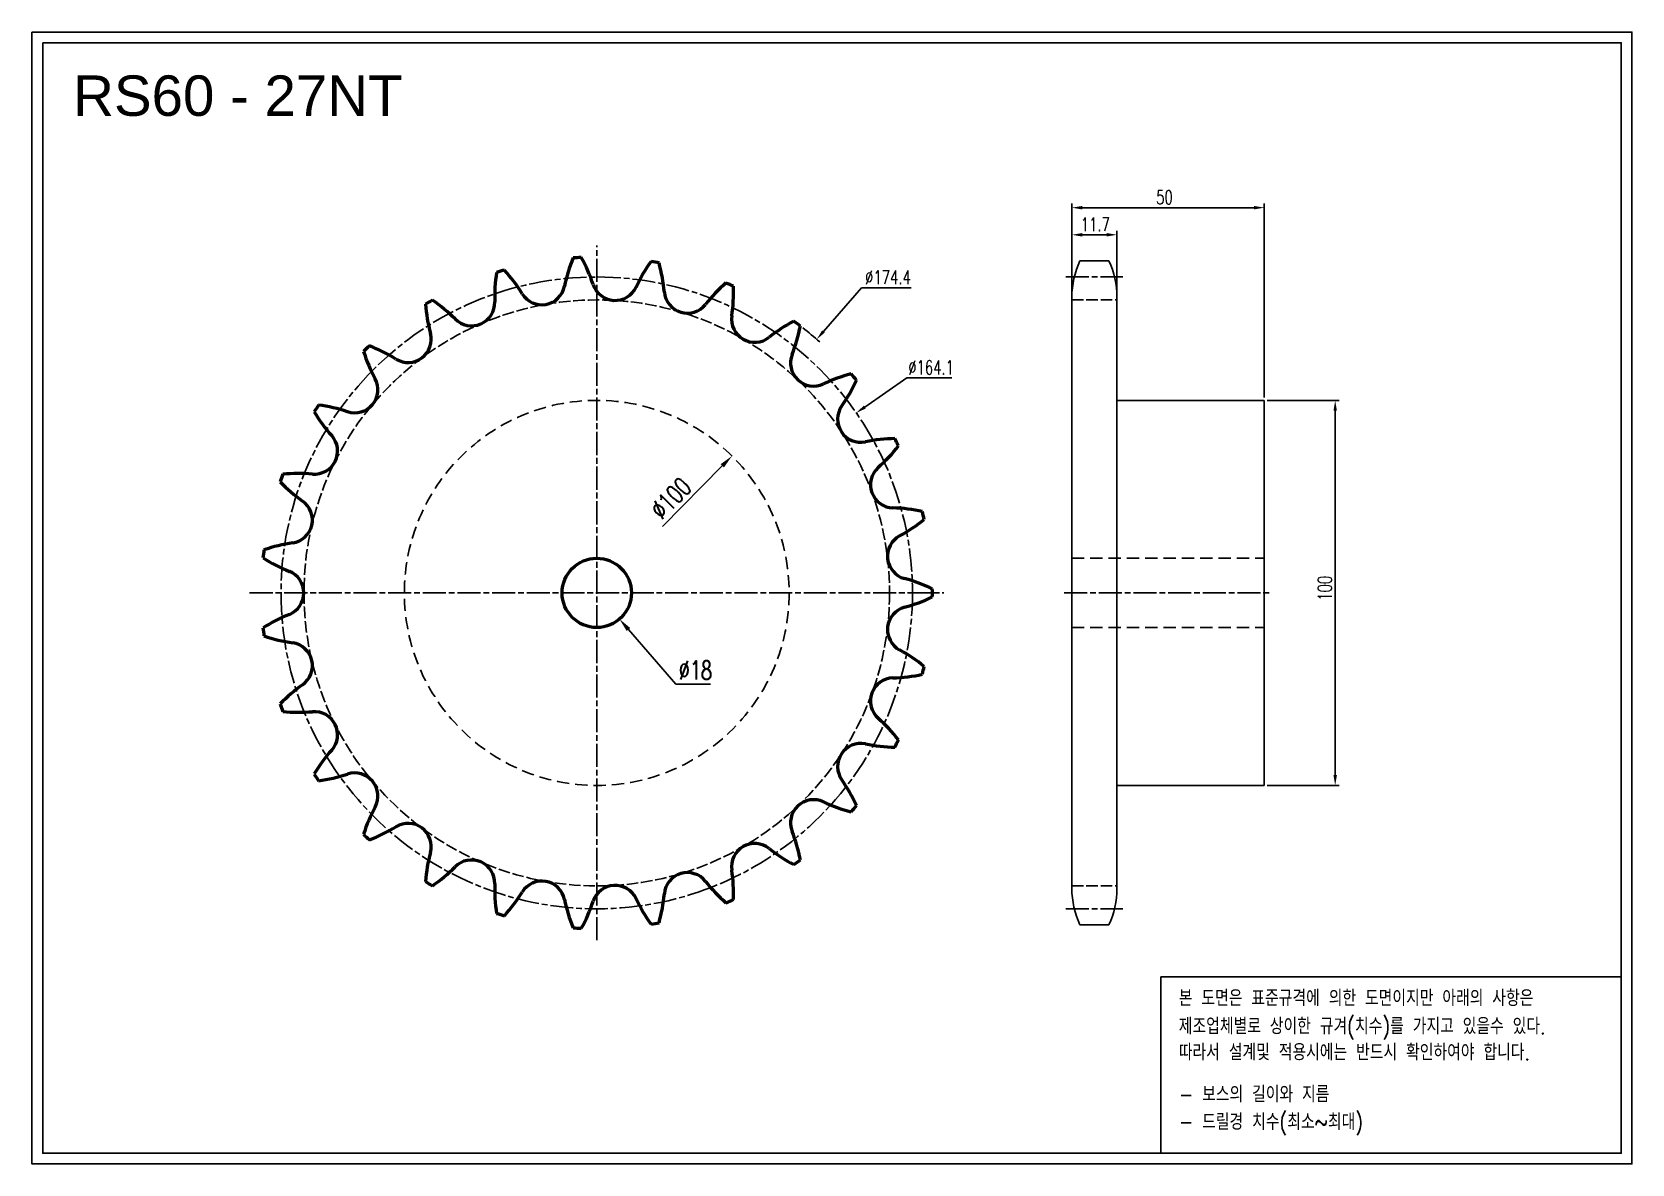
# Model space of a CAD drawing. Header units: millimetres. Extents: x 27300 to 27716, y 403 to 697.
import ezdxf

# ---------------------------------------------------------------- set-up
doc = ezdxf.new("R2010")
doc.units = ezdxf.units.MM
for name, pattern in [('AM_ISO02W050', [7.5, 6, -1.5]), ('AM_ISO02W050x2', [3.75, 3, -0.75]), ('AM_ISO08W050', [18, 12, -1.5, 3, -1.5]), ('AM_ISO08W050x2', [9, 6, -0.75, 1.5, -0.75]), ('HIDDEN', [9.525, 6.35, -3.175])]:
    doc.linetypes.add(name, pattern=pattern)
for name, color, linetype, lineweight in [('AM_0N', 7, 'Continuous', 50), ('AM_3N', 6, 'AM_ISO02W050', 25), ('AM_7', 4, 'AM_ISO08W050', 25), ('AM_7N', 4, 'AM_ISO08W050', 25)]:
    doc.layers.add(name, color=color, linetype=linetype, lineweight=lineweight)
doc.layers.add('HL', color=2, linetype='HIDDEN')
doc.layers.add('S-DIM', color=7, linetype='Continuous')
doc.styles.add('HAN', font='ROMANS.shx', dxfattribs={"width": 0.7, "bigfont": 'whgtxt.shx'})
doc.styles.add('HSG', font='SIMPLEX.shx', dxfattribs={"width": 0.7, "bigfont": 'HSG.shx'})
doc.styles.get("Standard").update_dxf_attribs({"font": 'arial.ttf'})
doc.dimstyles.new('APP10', dxfattribs={"dimscale": 2, "dimtxt": 2.4, "dimasz": 1.8, "dimexe": 0.7, "dimexo": 0.5, "dimgap": 0.6, "dimtad": 1, "dimtoh": 1, "dimdec": 1, "dimrnd": 0.01, "dimzin": 9, "dimdsep": 46, "dimtxsty": 'HSG', "dimcen": 0, "dimclrd": 1, "dimclre": 1, "dimclrt": 256, "dimazin": 2, "dimtp": 1, "dimtm": 1, "dimtfac": 0.5, "dimtdec": 1, "dimtofl": 0, "dimtmove": 0, "dimatfit": 3, "dimfxl": 0, "dimtvp": 1, "dimtolj": 2, "dimlwd": -1, "dimlwe": -1, "dimarcsym": 0})
doc.dimstyles.new('APP6', dxfattribs={"dimscale": 1.5, "dimtxt": 2.4, "dimasz": 1.8, "dimexe": 0.7, "dimexo": 0.5, "dimgap": 0.6, "dimtad": 1, "dimtoh": 1, "dimdec": 1, "dimrnd": 0.01, "dimzin": 9, "dimdsep": 46, "dimtxsty": 'HSG', "dimcen": 0, "dimclrd": 1, "dimclre": 1, "dimclrt": 256, "dimazin": 2, "dimtp": 1, "dimtm": 1, "dimtfac": 0.5, "dimtdec": 1, "dimtofl": 0, "dimtmove": 0, "dimatfit": 3, "dimfxl": 0, "dimtvp": 1, "dimtolj": 2, "dimlwd": -1, "dimlwe": -1, "dimarcsym": 0})

# ---------------------------------------------------------------- blocks, each defined once
blk = doc.blocks.new('*D1')
at = {"layer": 'Defpoints', "color": 0, "transparency": 16777216}
for p in [(27481.82, 587.16), (27411.52, 516.04)]:
    blk.add_point(p, dxfattribs=at)
at = {"layer": 'S-DIM', "color": 1, "transparency": 16777216}
blk.add_line((27463.75, 568.88), (27479.29, 584.6), dxfattribs=at)
blk.add_solid([(27478.86, 585.02), (27479.72, 584.18), (27481.82, 587.16)], dxfattribs=at)
at = {"layer": 'S-DIM', "transparency": 16777216, "insert": (27465.92, 576.19), "char_height": 4.8, "attachment_point": 5, "rotation": 45.3323, "style": 'HSG'}
blk.add_mtext('\\A2;∅100', dxfattribs=at)
blk = doc.blocks.new('*D2')
at = {"layer": 'Defpoints', "color": 0, "transparency": 16777216}
for p in [(27503.83, 617.46), (27389.51, 485.74)]:
    blk.add_point(p, dxfattribs=at)
at = {"layer": 'S-DIM', "color": 1, "transparency": 16777216}
for p, q in [((27515.45, 630.86), (27505.6, 619.5)), ((27528.35, 630.86), (27515.45, 630.86))]:
    blk.add_line(p, q, dxfattribs=at)
blk.add_arc((27446.67, 551.6), 87.21, 48.3578, 52.1481, dxfattribs=at)
blk.add_solid([(27505.26, 619.8), (27505.94, 619.21), (27503.83, 617.46)], dxfattribs=at)
at = {"layer": 'S-DIM', "transparency": 16777216, "insert": (27522.35, 633.56), "char_height": 3.6, "attachment_point": 5, "style": 'HSG'}
blk.add_mtext('\\A2;∅174.4', dxfattribs=at)
blk = doc.blocks.new('*D3')
at = {"layer": 'Defpoints', "color": 0, "transparency": 16777216}
for p in [(27514.1, 598.34), (27379.24, 504.86)]:
    blk.add_point(p, dxfattribs=at)
at = {"layer": 'S-DIM', "color": 1, "transparency": 16777216}
for p, q in [((27527.26, 607.45), (27516.32, 599.87)), ((27538.96, 607.45), (27527.26, 607.45))]:
    blk.add_line(p, q, dxfattribs=at)
blk.add_solid([(27516.07, 600.24), (27516.58, 599.5), (27514.1, 598.34)], dxfattribs=at)
at = {"layer": 'S-DIM', "transparency": 16777216, "insert": (27533.56, 610.15), "char_height": 3.6, "attachment_point": 5, "style": 'HSG'}
blk.add_mtext('\\A2;∅164.1', dxfattribs=at)
blk = doc.blocks.new('*D4')
at = {"layer": 'Defpoints', "color": 0, "transparency": 16777216}
for p in [(27581.84, 644.61), (27570.14, 628.35), (27581.84, 628.35)]:
    blk.add_point(p, dxfattribs=at)
at = {"layer": 'S-DIM', "color": 1, "transparency": 16777216}
for p, q in [((27570.14, 629.1), (27570.14, 645.66)), ((27572.84, 644.61), (27579.14, 644.61)), ((27581.84, 629.1), (27581.84, 645.66))]:
    blk.add_line(p, q, dxfattribs=at)
for points in [[(27572.84, 645.06), (27572.84, 644.16), (27570.14, 644.61)], [(27579.14, 645.06), (27579.14, 644.16), (27581.84, 644.61)]]:
    blk.add_solid(points, dxfattribs=at)
at = {"layer": 'S-DIM', "transparency": 16777216, "insert": (27576.23, 647.31), "char_height": 3.6, "attachment_point": 5, "style": 'HSG'}
blk.add_mtext('\\A2;11.7', dxfattribs=at)
blk = doc.blocks.new('*D5')
at = {"layer": 'Defpoints', "color": 0, "transparency": 16777216}
for p in [(27620.14, 651.65), (27570.14, 627.69), (27620.14, 601.6)]:
    blk.add_point(p, dxfattribs=at)
at = {"layer": 'S-DIM', "color": 1, "transparency": 16777216}
for p, q in [((27570.14, 628.44), (27570.14, 652.7)), ((27572.84, 651.65), (27617.44, 651.65)), ((27620.14, 602.35), (27620.14, 652.7))]:
    blk.add_line(p, q, dxfattribs=at)
for points in [[(27572.84, 652.1), (27572.84, 651.2), (27570.14, 651.65)], [(27617.44, 652.1), (27617.44, 651.2), (27620.14, 651.65)]]:
    blk.add_solid(points, dxfattribs=at)
at = {"layer": 'S-DIM', "transparency": 16777216, "insert": (27594.21, 654.35), "char_height": 3.6, "attachment_point": 5, "style": 'HSG'}
blk.add_mtext('\\A2;50', dxfattribs=at)
blk = doc.blocks.new('*D6')
at = {"layer": 'Defpoints', "color": 0, "transparency": 16777216}
for p in [(27620.14, 601.6), (27620.14, 501.6), (27638.57, 501.6)]:
    blk.add_point(p, dxfattribs=at)
at = {"layer": 'S-DIM', "color": 1, "transparency": 16777216}
for p, q in [((27620.89, 601.6), (27639.62, 601.6)), ((27638.57, 598.9), (27638.57, 504.3)), ((27620.89, 501.6), (27639.62, 501.6))]:
    blk.add_line(p, q, dxfattribs=at)
for points in [[(27638.12, 598.9), (27639.02, 598.9), (27638.57, 601.6)], [(27638.12, 504.3), (27639.02, 504.3), (27638.57, 501.6)]]:
    blk.add_solid(points, dxfattribs=at)
at = {"layer": 'S-DIM', "transparency": 16777216, "insert": (27635.87, 552.79), "char_height": 3.6, "attachment_point": 5, "rotation": 90, "style": 'HSG'}
blk.add_mtext('\\A2;100', dxfattribs=at)
blk = doc.blocks.new('*D7')
at = {"layer": 'Defpoints', "color": 0, "transparency": 16777216}
for p in [(27440.78, 558.4), (27452.57, 544.8)]:
    blk.add_point(p, dxfattribs=at)
at = {"layer": 'S-DIM', "color": 1, "transparency": 16777216}
for p, q in [((27467.2, 527.92), (27454.92, 542.08)), ((27476.24, 527.92), (27467.2, 527.92))]:
    blk.add_line(p, q, dxfattribs=at)
blk.add_solid([(27455.38, 542.47), (27454.47, 541.69), (27452.57, 544.8)], dxfattribs=at)
at = {"layer": 'S-DIM', "transparency": 16777216, "insert": (27472.32, 531.52), "char_height": 4.8, "attachment_point": 5, "style": 'HSG'}
blk.add_mtext('\\A2;∅18', dxfattribs=at)

msp = doc.modelspace()

# ---------------------------------------------------------------- linework, layer by layer
for p, q in [((27572.22, 637.85), (27579.76, 637.85)), ((27570.14, 474.85), (27570.14, 628.35)), ((27581.84, 628.35), (27581.84, 474.85)), ((27620.14, 601.6), (27581.84, 601.6)), ((27620.14, 501.6), (27620.14, 601.6)), ((27620.14, 501.6), (27581.84, 501.6)), ((27572.22, 465.35), (27579.76, 465.35))]:
    msp.add_line(p, q)
for points in [[(27299.9, 697.27), (27715.7, 697.27), (27715.7, 403.27), (27299.9, 403.27)], [(27302.7, 694.47), (27712.9, 694.47), (27712.9, 406.07), (27302.7, 406.07)]]:
    msp.add_lwpolyline(points, close=True)
at = {"color": 6}
msp.add_lwpolyline([(27593.3, 451.89), (27712.9, 451.89), (27712.9, 406.07), (27593.3, 406.07)], close=True, dxfattribs=at)
for centre, start, end in [((27592.84, 628.35), 155.2599, 180), ((27559.14, 628.35), 0, 24.7401), ((27592.84, 474.85), 180, 204.7401), ((27559.14, 474.85), 335.2599, 0)]:
    msp.add_arc(centre, 22.7, start, end)
at = {"layer": 'AM_0N'}
msp.add_circle((27446.67, 551.6), 9, dxfattribs=at)
for centre, radius, start, end in [((27478.89, 622.86), 41.45, 157.6953, 168.3333), ((27446.67, 551.6), 87.21, 92.6409, 94.0258), ((27406.39, 618.64), 41.45, 18.3333, 28.9714), ((27494.46, 613.51), 41.45, 144.362, 155), ((27446.67, 551.6), 87.21, 79.3075, 80.6925), ((27422.94, 626.12), 41.45, 5, 15.638), ((27461.59, 628.37), 41.45, 171.0286, 181.6667), ((27446.67, 551.6), 87.21, 105.9742, 107.3591), ((27392.02, 607.54), 41.45, 31.6667, 42.3047), ((27507.45, 600.82), 41.45, 131.0286, 141.6667), ((27446.67, 551.6), 87.21, 65.9742, 67.3591), ((27432.41, 632.46), 6.01, 211.6667, 348.3333), ((27451.44, 633.57), 6.01, 198.3333, 335), ((27470.22, 630.26), 6.01, 185, 321.6667), ((27440.76, 629.58), 41.45, 351.6667, 2.3047), ((27446.67, 551.6), 87.21, 119.3075, 120.6925), ((27443.48, 629.74), 41.45, 184.362, 195), ((27380.59, 593.43), 41.45, 45, 55.638), ((27414.15, 626.99), 6.01, 225, 1.6667), ((27487.72, 622.71), 6.01, 171.6667, 308.3333), ((27517.16, 585.48), 41.45, 117.6953, 128.3333), ((27458.91, 628.84), 41.45, 338.3333, 348.9714), ((27446.67, 551.6), 87.21, 52.6409, 54.0258), ((27446.67, 551.6), 87.21, 132.6409, 134.0258), ((27372.72, 577.06), 41.45, 58.3333, 68.9714), ((27397.64, 617.46), 6.01, 238.3333, 15), ((27425.55, 626.9), 41.45, 197.6953, 208.3333), ((27503.02, 611.32), 6.01, 158.3333, 295), ((27383.77, 604.38), 6.01, 251.6667, 28.3333), ((27523.07, 568.31), 41.45, 104.362, 115), ((27446.67, 551.6), 87.21, 39.3075, 40.6925), ((27476.39, 623.94), 41.45, 325, 335.638), ((27446.67, 551.6), 87.21, 145.9742, 147.3591), ((27368.85, 559.32), 41.45, 71.6667, 82.3047), ((27515.27, 596.72), 6.01, 145, 281.6667), ((27408.75, 620), 41.45, 211.0286, 221.6667), ((27373.3, 588.45), 6.01, 265, 41.6667), ((27524.87, 550.24), 41.45, 91.0286, 101.6667), ((27446.67, 551.6), 87.21, 25.9742, 27.3591), ((27492.27, 615.14), 41.45, 311.6667, 322.3047), ((27446.67, 551.6), 87.21, 159.3075, 160.6925), ((27369.16, 541.17), 41.45, 85, 95.638), ((27523.82, 579.68), 6.01, 131.6667, 268.3333), ((27394, 609.41), 41.45, 224.362, 235), ((27366.78, 570.53), 6.01, 278.3333, 55), ((27522.44, 532.24), 41.45, 77.6953, 88.3333), ((27505.7, 602.91), 41.45, 298.3333, 308.9714), ((27446.67, 551.6), 87.21, 12.6409, 14.0258), ((27528.22, 561.13), 6.01, 118.3333, 255), ((27446.67, 551.6), 87.21, 172.6409, 174.0258), ((27373.66, 523.57), 41.45, 98.3333, 108.9714), ((27382.09, 595.71), 41.45, 237.6953, 248.3333), ((27364.56, 551.6), 6.01, 291.6667, 68.3333), ((27515.94, 515.29), 41.45, 64.362, 75), ((27515.94, 587.91), 41.45, 285, 295.638), ((27446.67, 551.6), 87.21, 359.3075, 0.6925), ((27382.09, 507.49), 41.45, 111.6667, 122.3047), ((27528.22, 542.07), 6.01, 105, 241.6667), ((27446.67, 551.6), 87.21, 185.9742, 187.3591), ((27373.66, 579.63), 41.45, 251.0286, 261.6667), ((27366.78, 532.67), 6.01, 305, 81.6667), ((27505.7, 500.29), 41.45, 51.0286, 61.6667), ((27446.67, 551.6), 87.21, 345.9742, 347.3591), ((27523.82, 523.52), 6.01, 91.6667, 228.3333), ((27522.44, 570.96), 41.45, 271.6667, 282.3047), ((27394, 493.79), 41.45, 125, 135.638), ((27446.67, 551.6), 87.21, 199.3075, 200.6925), ((27369.16, 562.03), 41.45, 264.362, 275), ((27373.3, 514.75), 6.01, 318.3333, 95), ((27492.27, 488.06), 41.45, 37.6953, 48.3333), ((27515.27, 506.48), 6.01, 78.3333, 215), ((27524.87, 552.96), 41.45, 258.3333, 268.9714), ((27446.67, 551.6), 87.21, 332.6409, 334.0258), ((27408.75, 483.2), 41.45, 138.3333, 148.9714), ((27446.67, 551.6), 87.21, 212.6409, 214.0258), ((27368.85, 543.88), 41.45, 277.6953, 288.3333), ((27383.77, 498.82), 6.01, 331.6667, 108.3333), ((27476.39, 479.26), 41.45, 24.362, 35), ((27425.55, 476.3), 41.45, 151.6667, 162.3047), ((27503.02, 491.88), 6.01, 65, 201.6667), ((27523.07, 534.89), 41.45, 245, 255.638), ((27446.67, 551.6), 87.21, 319.3075, 320.6925), ((27372.72, 526.14), 41.45, 291.0286, 301.6667), ((27397.64, 485.74), 6.01, 345, 121.6667), ((27446.67, 551.6), 87.21, 225.9742, 227.3591), ((27487.72, 480.49), 6.01, 51.6667, 188.3333), ((27458.91, 474.36), 41.45, 11.0286, 21.6667), ((27443.48, 473.46), 41.45, 165, 175.638), ((27517.16, 517.72), 41.45, 231.6667, 242.3047), ((27380.59, 509.77), 41.45, 304.362, 315), ((27414.15, 476.21), 6.01, 358.3333, 135), ((27470.22, 472.94), 6.01, 38.3333, 175), ((27440.76, 473.62), 41.45, 357.6953, 8.3333), ((27446.67, 551.6), 87.21, 305.9742, 307.3591), ((27446.67, 551.6), 87.21, 239.3075, 240.6925), ((27461.59, 474.83), 41.45, 178.3333, 188.9714), ((27432.41, 470.74), 6.01, 11.6667, 148.3333), ((27451.44, 469.63), 6.01, 25, 161.6667), ((27507.45, 502.38), 41.45, 218.3333, 228.9714), ((27392.02, 495.66), 41.45, 317.6953, 328.3333), ((27478.89, 480.34), 41.45, 191.6667, 202.3047), ((27406.39, 484.56), 41.45, 331.0286, 341.6667), ((27494.46, 489.69), 41.45, 205, 215.638), ((27422.94, 477.08), 41.45, 344.362, 355), ((27446.67, 551.6), 87.21, 292.6409, 294.0258), ((27446.67, 551.6), 87.21, 252.6409, 254.0258), ((27446.67, 551.6), 87.21, 279.3075, 280.6925), ((27446.67, 551.6), 87.21, 265.9742, 267.3591)]:
    msp.add_arc(centre, radius, start, end, dxfattribs=at)
at = {"layer": 'AM_3N', "linetype": 'AM_ISO02W050x2'}
for p, q in [((27570.14, 627.69), (27581.84, 627.69)), ((27570.14, 475.51), (27581.84, 475.51))]:
    msp.add_line(p, q, dxfattribs=at)
msp.add_circle((27446.67, 551.6), 76.09, dxfattribs=at)
at = {"layer": 'AM_7', "linetype": 'AM_ISO08W050x2'}
msp.add_circle((27446.67, 551.6), 82.05, dxfattribs=at)
at = {"layer": 'AM_7N', "linetype": 'AM_ISO08W050x2'}
for p, q in [((27446.67, 461.39), (27446.67, 641.81)), ((27568.58, 633.65), (27583.4, 633.65)), ((27356.46, 551.6), (27536.88, 551.6)), ((27568.14, 551.6), (27622.14, 551.6)), ((27568.58, 469.55), (27583.4, 469.55))]:
    msp.add_line(p, q, dxfattribs=at)
at = {"layer": 'HL', "ltscale": 0.5}
for p, q in [((27570.14, 560.6), (27620.14, 560.6)), ((27570.14, 542.6), (27620.14, 542.6))]:
    msp.add_line(p, q, dxfattribs=at)
msp.add_circle((27446.67, 551.6), 50, dxfattribs=at)

# ---------------------------------------------------------------- texts
msp.add_text('RS60 - 27NT', height=10.5).set_placement((27310.61, 675.5))
at = {"color": 6, "style": 'HAN', "width": 0.8}
for s, p in [('본 도면은 표준규격에 의한 도면이지만 아래의 사항은', (27597.93, 444.26)), ('제조업체별로 상이한 규겨(치수)를 가지고 있을수 있다.', (27597.93, 436.97)), ('따라서 설계및 적용시에는 반드시 확인하여야 합니다.', (27597.93, 430.2)), ('- 보스의 길이와 지름', (27597.93, 419.3)), ('- 드릴경 치수(최소~최대)', (27597.93, 412.13))]:
    msp.add_text(s, height=4.2053, dxfattribs=at).set_placement(p)

# ---------------------------------------------------------------- dimensions: what is measured, and where the dimension line sits
at = {"layer": 'S-DIM', "color": 1}
for base, p1, p2, picture, middle in [((27620.14, 651.65), (27570.14, 627.69), (27620.14, 601.6), '*D5', (27594.21, 651.65)), ((27581.84, 644.61), (27570.14, 628.35), (27581.84, 628.35), '*D4', (27576.23, 644.61))]:
    dim = msp.add_linear_dim(base=base, p1=p1, p2=p2, dimstyle='APP6', dxfattribs=at)
    dim.commit()
    dim.dimension.update_dxf_attribs({"geometry": picture, "text_midpoint": middle, "dimtype": 128})
for p1, p2, picture, middle in [((27389.51, 485.74), (27503.83, 617.46), '*D2', (27522.35, 630.86)), ((27379.24, 504.86), (27514.1, 598.34), '*D3', (27533.56, 607.45))]:
    dim = msp.add_diameter_dim_2p(p1=p1, p2=p2, dimstyle='APP6', dxfattribs=at)
    dim.commit()
    dim.dimension.update_dxf_attribs({"geometry": picture, "text_midpoint": middle, "dimtype": 131})
dim = msp.add_linear_dim(base=(27638.57, 501.6), p1=(27620.14, 601.6), p2=(27620.14, 501.6), angle=90, dimstyle='APP6', dxfattribs=at)
dim.commit()
dim.dimension.update_dxf_attribs({"geometry": '*D6', "text_midpoint": (27638.57, 552.79), "dimtype": 128})
at = {"layer": 'S-DIM'}
for p1, p2, picture, middle in [((27411.52, 516.04), (27481.82, 587.16), '*D1', (27468.48, 573.66)), ((27440.78, 558.4), (27452.57, 544.8), '*D7', (27472.32, 527.92))]:
    dim = msp.add_diameter_dim_2p(p1=p1, p2=p2, dimstyle='APP10', dxfattribs=at)
    dim.commit()
    dim.dimension.update_dxf_attribs({"geometry": picture, "text_midpoint": middle, "dimtype": 131})

doc.saveas('drawing.dxf')
